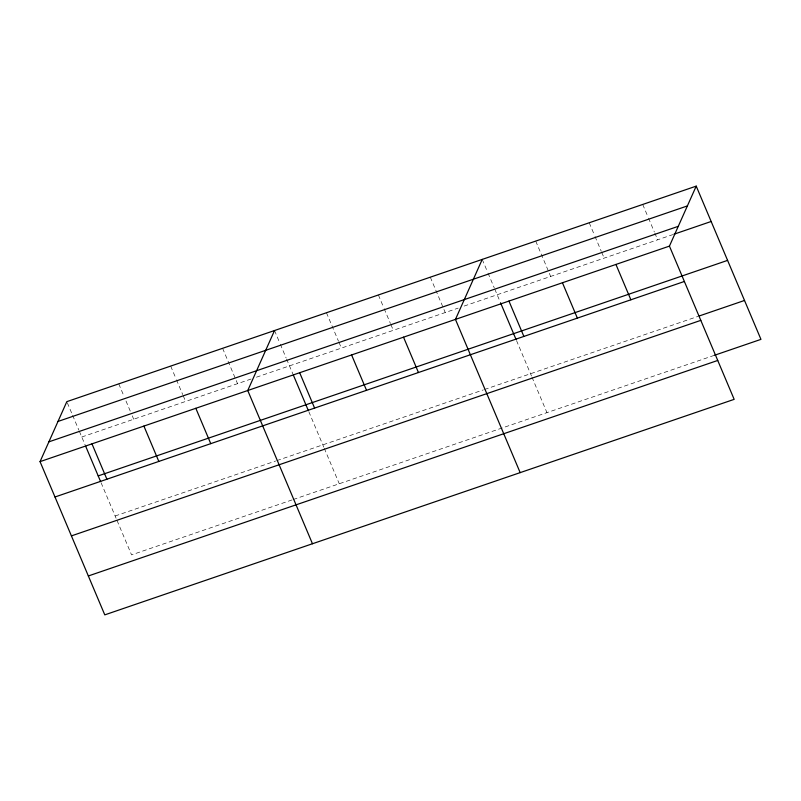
<?xml version="1.0" encoding="UTF-8"?>
<svg xmlns="http://www.w3.org/2000/svg" width="801" height="801" viewBox="0 0 801 801"><rect width="100%" height="100%" fill="white"/><g stroke="black" fill="none" stroke-linecap="round" stroke-linejoin="round"><path stroke-width="0.6" stroke-dasharray="4 3" d="M81.772 437.006L251.704 378.813M256.43 377.201L458.222 308.095M464.119 306.072L672.78 234.623M115.134 515.984L275.624 461.026M276.806 460.615L483.323 389.897M484.505 389.496L698.001 316.395M292.055 499.924L131.564 554.883L116.586 519.408M293.236 499.514L714.432 355.294M642.722 204.455L648.029 216.991M648.51 218.132L654.287 231.819M654.767 232.961L657.661 239.809M589.226 222.768L594.522 235.314M595.013 236.455L601.271 251.284M601.751 252.425L604.164 258.122M535.729 241.091L550.667 276.445M482.232 259.404L487.529 271.95M488.009 273.091L494.277 287.919M494.758 289.061L500.064 301.627M516.505 340.535L531.494 376.029M531.974 377.171L546.963 412.635M430.307 277.186L445.246 312.54M378.382 294.968L383.679 307.514M384.16 308.655L390.427 323.484M390.908 324.615L393.321 330.322M326.458 312.75L338.503 341.256M338.983 342.397L341.396 348.105M274.533 330.533L279.829 343.078M280.32 344.21L286.097 357.897M286.578 359.038L292.856 373.887M308.806 411.654L323.794 447.148M324.275 448.29L339.264 483.754M222.608 348.305L237.547 383.659M170.683 366.087L175.99 378.633M176.47 379.774L182.728 394.603M183.209 395.744L185.622 401.441M118.758 383.869L124.065 396.415M125.987 400.981L130.323 411.243M132.255 415.799L133.697 419.223M67.314 402.793L72.14 414.197M72.621 415.339L78.878 430.157M79.359 431.298L85.156 445.016M101.106 482.773L116.095 518.267"/><path stroke-width="1.2" d="M696.219 186.132L669.436 246.117L734.167 399.349L104.781 614.868L40.05 461.636L66.833 401.651L696.219 186.132L760.95 339.364L714.432 355.294M274.533 330.533L247.749 390.518L312.47 543.749M482.232 259.404L455.449 319.399L520.169 472.63M57.992 421.446L687.388 205.927M48.891 441.842L678.277 226.323M673.941 234.232L711.158 221.487M40.05 461.636L669.436 246.117M98.203 475.904L727.588 260.385M54.989 496.99L684.374 281.471M699.163 315.995L744.519 300.465M71.419 535.889L700.805 320.37M88.34 575.969L717.736 360.45M615.939 264.44L630.878 299.794M562.442 282.763L577.371 318.117M508.945 301.076L523.874 336.43M500.545 302.768L516.014 339.384M403.524 337.181L418.452 372.535M351.599 354.963L366.528 390.307M299.674 372.735L314.603 408.089M293.336 375.038L308.315 410.502M195.824 408.3L210.753 443.654M143.9 426.082L158.828 461.436M91.975 443.864L106.903 479.218M85.637 446.157L100.626 481.631"/></g></svg>
